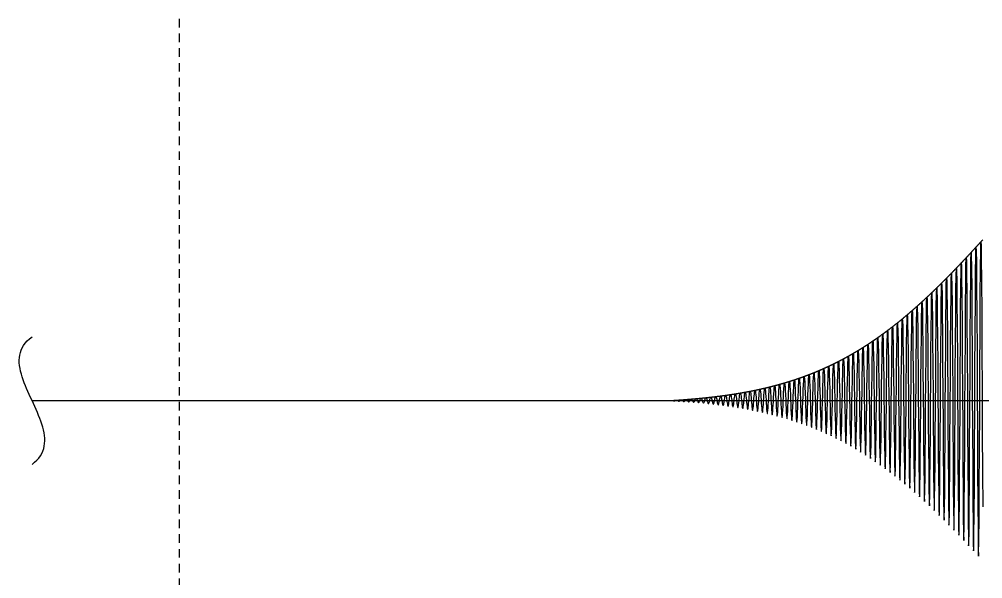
# Model space of a CAD drawing. Header units: metres. Extents: x 5 to 509, y -1 to 159.
# Drawn here: x 28.48 to 67.72, y 43.74 to 66.53 of the extents above; entities that cross this region are included whole.
import ezdxf

# ---------------------------------------------------------------- set-up
doc = ezdxf.new("R2010")
doc.units = ezdxf.units.M
doc.linetypes.add('DASHED', pattern=[0.6, 0.35, -0.25])
doc.layers.add('BASE', color=8, linetype='Continuous')
doc.layers.add('WAVE', color=7, linetype='Continuous')

msp = doc.modelspace()

# ---------------------------------------------------------------- linework, layer by layer
at = {"layer": 'BASE', "linetype": 'DASHED'}
msp.add_line((35, -1), (35, 129), dxfattribs=at)
at = {"layer": 'BASE'}
msp.add_line((29, 51), (501, 51), dxfattribs=at)
at = {"layer": 'WAVE', "linetype": 'DASHED'}
msp.add_lwpolyline([(35, 51), (55, 51), (55.008, 51.001), (55.017, 51.001), (55.025, 51.002), (55.033, 51.002), (55.042, 51.003), (55.05, 51.003), (55.058, 51.004), (55.067, 51.004), (55.075, 51.005), (55.083, 51.005), (55.092, 51.006), (55.1, 51.006), (55.108, 51.007), (55.117, 51.007), (55.125, 51.008), (55.133, 51.008), (55.142, 51.009), (55.15, 51.009), (55.158, 51.01), (55.167, 51.01), (55.175, 51.011), (55.183, 51.012), (55.192, 51.012), (55.2, 51.013), (55.208, 51.013), (55.217, 51.014), (55.225, 51.014), (55.233, 51.015), (55.242, 51.015), (55.25, 51.016), (55.258, 51.017), (55.267, 51.017), (55.275, 51.018), (55.283, 51.018), (55.292, 51.019), (55.3, 51.019), (55.308, 51.02), (55.317, 51.02), (55.325, 51.021), (55.333, 51.022), (55.342, 51.022), (55.35, 51.023), (55.358, 51.023), (55.367, 51.024), (55.375, 51.025), (55.383, 51.025), (55.392, 51.026), (55.4, 51.026), (55.408, 51.027), (55.417, 51.027), (55.425, 51.028), (55.433, 51.029), (55.442, 51.029), (55.45, 51.03), (55.458, 51.03), (55.467, 51.031), (55.475, 51.032), (55.483, 51.032), (55.492, 51.033), (55.5, 51.034), (55.508, 51.034), (55.517, 51.035), (55.525, 51.035), (55.533, 51.036), (55.542, 51.037), (55.55, 51.037), (55.558, 51.038), (55.567, 51.039), (55.575, 51.039), (55.583, 51.04), (55.592, 51.04), (55.6, 51.041), (55.608, 51.042), (55.617, 51.042), (55.625, 51.043), (55.633, 51.044), (55.642, 51.044), (55.65, 51.045), (55.658, 51.046), (55.667, 51.046), (55.675, 51.047), (55.683, 51.048), (55.692, 51.048), (55.7, 51.049), (55.708, 51.05), (55.717, 51.05), (55.725, 51.051), (55.733, 51.052), (55.742, 51.052), (55.75, 51.053), (55.758, 51.054), (55.767, 51.054), (55.775, 51.055), (55.783, 51.056), (55.792, 51.056), (55.8, 51.057), (55.808, 51.058), (55.817, 51.058), (55.825, 51.059), (55.833, 51.06), (55.842, 51.061), (55.85, 51.061), (55.858, 51.062), (55.867, 51.063), (55.875, 51.063), (55.883, 51.064), (55.892, 51.065), (55.9, 51.065), (55.908, 51.066), (55.917, 51.067), (55.925, 51.068), (55.933, 51.068), (55.942, 51.069), (55.95, 51.07), (55.958, 51.071), (55.967, 51.071), (55.975, 51.072), (55.983, 51.073), (55.992, 51.074), (56, 51.074), (56.008, 51.075), (56.017, 51.076), (56.025, 51.076), (56.033, 51.077), (56.042, 51.078), (56.05, 51.079), (56.058, 51.08), (56.067, 51.08), (56.075, 51.081), (56.083, 51.082), (56.092, 51.083), (56.1, 51.083), (56.108, 51.084), (56.117, 51.085), (56.125, 51.086), (56.133, 51.086), (56.142, 51.087), (56.15, 51.088), (56.158, 51.089), (56.167, 51.09), (56.175, 51.09), (56.183, 51.091), (56.192, 51.092), (56.2, 51.093), (56.208, 51.094), (56.217, 51.094), (56.225, 51.095), (56.233, 51.096), (56.242, 51.097), (56.25, 51.098), (56.258, 51.098), (56.267, 51.099), (56.275, 51.1), (56.283, 51.101), (56.292, 51.102), (56.3, 51.103), (56.308, 51.103), (56.317, 51.104), (56.325, 51.105), (56.333, 51.106), (56.342, 51.107), (56.35, 51.108), (56.358, 51.109), (56.367, 51.109), (56.375, 51.11), (56.383, 51.111), (56.392, 51.112), (56.4, 51.113), (56.408, 51.114), (56.417, 51.115), (56.425, 51.115), (56.433, 51.116), (56.442, 51.117), (56.45, 51.118), (56.458, 51.119), (56.467, 51.12), (56.475, 51.121), (56.483, 51.122), (56.492, 51.122), (56.5, 51.123), (56.508, 51.124), (56.517, 51.125), (56.525, 51.126), (56.533, 51.127), (56.542, 51.128), (56.55, 51.129), (56.558, 51.13), (56.567, 51.131), (56.575, 51.132), (56.583, 51.132), (56.592, 51.133), (56.6, 51.134), (56.608, 51.135), (56.617, 51.136), (56.625, 51.137), (56.633, 51.138), (56.642, 51.139), (56.65, 51.14), (56.658, 51.141), (56.667, 51.142), (56.675, 51.143), (56.683, 51.144), (56.692, 51.145), (56.7, 51.146), (56.708, 51.147), (56.717, 51.148), (56.725, 51.149), (56.733, 51.149), (56.742, 51.15), (56.75, 51.151), (56.758, 51.152), (56.767, 51.153), (56.775, 51.154), (56.783, 51.155), (56.792, 51.156), (56.8, 51.157), (56.808, 51.158), (56.817, 51.159), (56.825, 51.16), (56.833, 51.161), (56.842, 51.162), (56.85, 51.163), (56.858, 51.164), (56.867, 51.165), (56.875, 51.166), (56.883, 51.167), (56.892, 51.169), (56.9, 51.17), (56.908, 51.171), (56.917, 51.172), (56.925, 51.173), (56.933, 51.174), (56.942, 51.175), (56.95, 51.176), (56.958, 51.177), (56.967, 51.178), (56.975, 51.179), (56.983, 51.18), (56.992, 51.181), (57, 51.182), (57.008, 51.183), (57.017, 51.184), (57.025, 51.185), (57.033, 51.186), (57.042, 51.188), (57.05, 51.189), (57.058, 51.19), (57.067, 51.191), (57.075, 51.192), (57.083, 51.193), (57.092, 51.194), (57.1, 51.195), (57.108, 51.196), (57.117, 51.197), (57.125, 51.199), (57.133, 51.2), (57.142, 51.201), (57.15, 51.202), (57.158, 51.203), (57.167, 51.204), (57.175, 51.205), (57.183, 51.206), (57.192, 51.208), (57.2, 51.209), (57.208, 51.21), (57.217, 51.211), (57.225, 51.212), (57.233, 51.213), (57.242, 51.215), (57.25, 51.216), (57.258, 51.217), (57.267, 51.218), (57.275, 51.219), (57.283, 51.22), (57.292, 51.222), (57.3, 51.223), (57.308, 51.224), (57.317, 51.225), (57.325, 51.226), (57.333, 51.228), (57.342, 51.229), (57.35, 51.23), (57.358, 51.231), (57.367, 51.232), (57.375, 51.234), (57.383, 51.235), (57.392, 51.236), (57.4, 51.237), (57.408, 51.238), (57.417, 51.24), (57.425, 51.241), (57.433, 51.242), (57.442, 51.243), (57.45, 51.245), (57.458, 51.246), (57.467, 51.247), (57.475, 51.248), (57.483, 51.25), (57.492, 51.251), (57.5, 51.252), (57.508, 51.254), (57.517, 51.255), (57.525, 51.256), (57.533, 51.257), (57.542, 51.259), (57.55, 51.26), (57.558, 51.261), (57.567, 51.263), (57.575, 51.264), (57.583, 51.265), (57.592, 51.266), (57.6, 51.268), (57.608, 51.269), (57.617, 51.27), (57.625, 51.272), (57.633, 51.273), (57.642, 51.274), (57.65, 51.276), (57.658, 51.277), (57.667, 51.278), (57.675, 51.28), (57.683, 51.281), (57.692, 51.282), (57.7, 51.284), (57.708, 51.285), (57.717, 51.286), (57.725, 51.288), (57.733, 51.289), (57.742, 51.291), (57.75, 51.292), (57.758, 51.293), (57.767, 51.295), (57.775, 51.296), (57.783, 51.298), (57.792, 51.299), (57.8, 51.3), (57.808, 51.302), (57.817, 51.303), (57.825, 51.305), (57.833, 51.306), (57.842, 51.307), (57.85, 51.309), (57.858, 51.31), (57.867, 51.312), (57.875, 51.313), (57.883, 51.315), (57.892, 51.316), (57.9, 51.317), (57.908, 51.319), (57.917, 51.32), (57.925, 51.322), (57.933, 51.323), (57.942, 51.325), (57.95, 51.326), (57.958, 51.328), (57.967, 51.329), (57.975, 51.331), (57.983, 51.332), (57.992, 51.334), (58, 51.335), (58.008, 51.337), (58.017, 51.338), (58.025, 51.34), (58.033, 51.341), (58.042, 51.343), (58.05, 51.344), (58.058, 51.346), (58.067, 51.347), (58.075, 51.349), (58.083, 51.35), (58.092, 51.352), (58.1, 51.353), (58.108, 51.355), (58.117, 51.356), (58.125, 51.358), (58.133, 51.36), (58.142, 51.361), (58.15, 51.363), (58.158, 51.364), (58.167, 51.366), (58.175, 51.367), (58.183, 51.369), (58.192, 51.371), (58.2, 51.372), (58.208, 51.374), (58.217, 51.375), (58.225, 51.377), (58.233, 51.379), (58.242, 51.38), (58.25, 51.382), (58.258, 51.384), (58.267, 51.385), (58.275, 51.387), (58.283, 51.388), (58.292, 51.39), (58.3, 51.392), (58.308, 51.393), (58.317, 51.395), (58.325, 51.397), (58.333, 51.398), (58.342, 51.4), (58.35, 51.402), (58.358, 51.403), (58.367, 51.405), (58.375, 51.407), (58.383, 51.408), (58.392, 51.41), (58.4, 51.412), (58.408, 51.414), (58.417, 51.415), (58.425, 51.417), (58.433, 51.419), (58.442, 51.42), (58.45, 51.422), (58.458, 51.424), (58.467, 51.426), (58.475, 51.427), (58.483, 51.429), (58.492, 51.431), (58.5, 51.433), (58.508, 51.434), (58.517, 51.436), (58.525, 51.438), (58.533, 51.44), (58.542, 51.441), (58.55, 51.443), (58.558, 51.445), (58.567, 51.447), (58.575, 51.449), (58.583, 51.45), (58.592, 51.452), (58.6, 51.454), (58.608, 51.456), (58.617, 51.458), (58.625, 51.459), (58.633, 51.461), (58.642, 51.463), (58.65, 51.465), (58.658, 51.467), (58.667, 51.469), (58.675, 51.47), (58.683, 51.472), (58.692, 51.474), (58.7, 51.476), (58.708, 51.478), (58.717, 51.48), (58.725, 51.482), (58.733, 51.484), (58.742, 51.485), (58.75, 51.487), (58.758, 51.489), (58.767, 51.491), (58.775, 51.493), (58.783, 51.495), (58.792, 51.497), (58.8, 51.499), (58.808, 51.501), (58.817, 51.503), (58.825, 51.505), (58.833, 51.507), (58.842, 51.508), (58.85, 51.51), (58.858, 51.512), (58.867, 51.514), (58.875, 51.516), (58.883, 51.518), (58.892, 51.52), (58.9, 51.522), (58.908, 51.524), (58.917, 51.526), (58.925, 51.528), (58.933, 51.53), (58.942, 51.532), (58.95, 51.534), (58.958, 51.536), (58.967, 51.538), (58.975, 51.54), (58.983, 51.542), (58.992, 51.544), (59, 51.546), (59.008, 51.548), (59.017, 51.55), (59.025, 51.553), (59.033, 51.555), (59.042, 51.557), (59.05, 51.559), (59.058, 51.561), (59.067, 51.563), (59.075, 51.565), (59.083, 51.567), (59.092, 51.569), (59.1, 51.571), (59.108, 51.573), (59.117, 51.575), (59.125, 51.578), (59.133, 51.58), (59.142, 51.582), (59.15, 51.584), (59.158, 51.586), (59.167, 51.588), (59.175, 51.59), (59.183, 51.593), (59.192, 51.595), (59.2, 51.597), (59.208, 51.599), (59.217, 51.601), (59.225, 51.603), (59.233, 51.606), (59.242, 51.608), (59.25, 51.61), (59.258, 51.612), (59.267, 51.614), (59.275, 51.617), (59.283, 51.619), (59.292, 51.621), (59.3, 51.623), (59.308, 51.626), (59.317, 51.628), (59.325, 51.63), (59.333, 51.632), (59.342, 51.635), (59.35, 51.637), (59.358, 51.639), (59.367, 51.641), (59.375, 51.644), (59.383, 51.646), (59.392, 51.648), (59.4, 51.65), (59.408, 51.653), (59.417, 51.655), (59.425, 51.657), (59.433, 51.66), (59.442, 51.662), (59.45, 51.664), (59.458, 51.667), (59.467, 51.669), (59.475, 51.671), (59.483, 51.674), (59.492, 51.676), (59.5, 51.678), (59.508, 51.681), (59.517, 51.683), (59.525, 51.686), (59.533, 51.688), (59.542, 51.69), (59.55, 51.693), (59.558, 51.695), (59.567, 51.698), (59.575, 51.7), (59.583, 51.702), (59.592, 51.705), (59.6, 51.707), (59.608, 51.71), (59.617, 51.712), (59.625, 51.715), (59.633, 51.717), (59.642, 51.719), (59.65, 51.722), (59.658, 51.724), (59.667, 51.727), (59.675, 51.729), (59.683, 51.732), (59.692, 51.734), (59.7, 51.737), (59.708, 51.739), (59.717, 51.742), (59.725, 51.744), (59.733, 51.747), (59.742, 51.749), (59.75, 51.752), (59.758, 51.754), (59.767, 51.757), (59.775, 51.76), (59.783, 51.762), (59.792, 51.765), (59.8, 51.767), (59.808, 51.77), (59.817, 51.772), (59.825, 51.775), (59.833, 51.778), (59.842, 51.78), (59.85, 51.783), (59.858, 51.785), (59.867, 51.788), (59.875, 51.791), (59.883, 51.793), (59.892, 51.796), (59.9, 51.798), (59.908, 51.801), (59.917, 51.804), (59.925, 51.806), (59.933, 51.809), (59.942, 51.812), (59.95, 51.814), (59.958, 51.817), (59.967, 51.82), (59.975, 51.823), (59.983, 51.825), (59.992, 51.828), (60, 51.831), (60.008, 51.833), (60.017, 51.836), (60.025, 51.839), (60.033, 51.842), (60.042, 51.844), (60.05, 51.847), (60.058, 51.85), (60.067, 51.853), (60.075, 51.855), (60.083, 51.858), (60.092, 51.861), (60.1, 51.864), (60.108, 51.866), (60.117, 51.869), (60.125, 51.872), (60.133, 51.875), (60.142, 51.878), (60.15, 51.881), (60.158, 51.883), (60.167, 51.886), (60.175, 51.889), (60.183, 51.892), (60.192, 51.895), (60.2, 51.898), (60.208, 51.9), (60.217, 51.903), (60.225, 51.906), (60.233, 51.909), (60.242, 51.912), (60.25, 51.915), (60.258, 51.918), (60.267, 51.921), (60.275, 51.924), (60.283, 51.927), (60.292, 51.929), (60.3, 51.932), (60.308, 51.935), (60.317, 51.938), (60.325, 51.941), (60.333, 51.944), (60.342, 51.947), (60.35, 51.95), (60.358, 51.953), (60.367, 51.956), (60.375, 51.959), (60.383, 51.962), (60.392, 51.965), (60.4, 51.968), (60.408, 51.971), (60.417, 51.974), (60.425, 51.977), (60.433, 51.98), (60.442, 51.983), (60.45, 51.986), (60.458, 51.989), (60.467, 51.993), (60.475, 51.996), (60.483, 51.999), (60.492, 52.002), (60.5, 52.005), (60.508, 52.008), (60.517, 52.011), (60.525, 52.014), (60.533, 52.017), (60.542, 52.02), (60.55, 52.024), (60.558, 52.027), (60.567, 52.03), (60.575, 52.033), (60.583, 52.036), (60.592, 52.039), (60.6, 52.043), (60.608, 52.046), (60.617, 52.049), (60.625, 52.052), (60.633, 52.055), (60.642, 52.059), (60.65, 52.062), (60.658, 52.065), (60.667, 52.068), (60.675, 52.071), (60.683, 52.075), (60.692, 52.078), (60.7, 52.081), (60.708, 52.084), (60.717, 52.088), (60.725, 52.091), (60.733, 52.094), (60.742, 52.098), (60.75, 52.101), (60.758, 52.104), (60.767, 52.107), (60.775, 52.111), (60.783, 52.114), (60.792, 52.117), (60.8, 52.121), (60.808, 52.124), (60.817, 52.128), (60.825, 52.131), (60.833, 52.134), (60.842, 52.138), (60.85, 52.141), (60.858, 52.144), (60.867, 52.148), (60.875, 52.151), (60.883, 52.155), (60.892, 52.158), (60.9, 52.161), (60.908, 52.165), (60.917, 52.168), (60.925, 52.172), (60.933, 52.175), (60.942, 52.179), (60.95, 52.182), (60.958, 52.186), (60.967, 52.189), (60.975, 52.193), (60.983, 52.196), (60.992, 52.2), (61, 52.203), (61.008, 52.207), (61.017, 52.21), (61.025, 52.214), (61.033, 52.217), (61.042, 52.221), (61.05, 52.224), (61.058, 52.228), (61.067, 52.231), (61.075, 52.235), (61.083, 52.239), (61.092, 52.242), (61.1, 52.246), (61.108, 52.249), (61.117, 52.253), (61.125, 52.257), (61.133, 52.26), (61.142, 52.264), (61.15, 52.267), (61.158, 52.271), (61.167, 52.275), (61.175, 52.278), (61.183, 52.282), (61.192, 52.286), (61.2, 52.289), (61.208, 52.293), (61.217, 52.297), (61.225, 52.301), (61.233, 52.304), (61.242, 52.308), (61.25, 52.312), (61.258, 52.315), (61.267, 52.319), (61.275, 52.323), (61.283, 52.327), (61.292, 52.33), (61.3, 52.334), (61.308, 52.338), (61.317, 52.342), (61.325, 52.346), (61.333, 52.349), (61.342, 52.353), (61.35, 52.357), (61.358, 52.361), (61.367, 52.365), (61.375, 52.368), (61.383, 52.372), (61.392, 52.376), (61.4, 52.38), (61.408, 52.384), (61.417, 52.388), (61.425, 52.392), (61.433, 52.395), (61.442, 52.399), (61.45, 52.403), (61.458, 52.407), (61.467, 52.411), (61.475, 52.415), (61.483, 52.419), (61.492, 52.423), (61.5, 52.427), (61.508, 52.431), (61.517, 52.435), (61.525, 52.439), (61.533, 52.443), (61.542, 52.447), (61.55, 52.451), (61.558, 52.455), (61.567, 52.459), (61.575, 52.463), (61.583, 52.467), (61.592, 52.471), (61.6, 52.475), (61.608, 52.479), (61.617, 52.483), (61.625, 52.487), (61.633, 52.491), (61.642, 52.495), (61.65, 52.499), (61.658, 52.503), (61.667, 52.507), (61.675, 52.512), (61.683, 52.516), (61.692, 52.52), (61.7, 52.524), (61.708, 52.528), (61.717, 52.532), (61.725, 52.536), (61.733, 52.541), (61.742, 52.545), (61.75, 52.549), (61.758, 52.553), (61.767, 52.557), (61.775, 52.561), (61.783, 52.566), (61.792, 52.57), (61.8, 52.574), (61.808, 52.578), (61.817, 52.583), (61.825, 52.587), (61.833, 52.591), (61.842, 52.595), (61.85, 52.6), (61.858, 52.604), (61.867, 52.608), (61.875, 52.613), (61.883, 52.617), (61.892, 52.621), (61.9, 52.625), (61.908, 52.63), (61.917, 52.634), (61.925, 52.638), (61.933, 52.643), (61.942, 52.647), (61.95, 52.652), (61.958, 52.656), (61.967, 52.66), (61.975, 52.665), (61.983, 52.669), (61.992, 52.673), (62, 52.678), (62.008, 52.682), (62.017, 52.687), (62.025, 52.691), (62.033, 52.696), (62.042, 52.7), (62.05, 52.705), (62.058, 52.709), (62.067, 52.714), (62.075, 52.718), (62.083, 52.722), (62.092, 52.727), (62.1, 52.732), (62.108, 52.736), (62.117, 52.741), (62.125, 52.745), (62.133, 52.75), (62.142, 52.754), (62.15, 52.759), (62.158, 52.763), (62.167, 52.768), (62.175, 52.772), (62.183, 52.777), (62.192, 52.782), (62.2, 52.786), (62.208, 52.791), (62.217, 52.795), (62.225, 52.8), (62.233, 52.805), (62.242, 52.809), (62.25, 52.814), (62.258, 52.819), (62.267, 52.823), (62.275, 52.828), (62.283, 52.833), (62.292, 52.837), (62.3, 52.842), (62.308, 52.847), (62.317, 52.852), (62.325, 52.856), (62.333, 52.861), (62.342, 52.866), (62.35, 52.871), (62.358, 52.875), (62.367, 52.88), (62.375, 52.885), (62.383, 52.89), (62.392, 52.894), (62.4, 52.899), (62.408, 52.904), (62.417, 52.909), (62.425, 52.914), (62.433, 52.919), (62.442, 52.923), (62.45, 52.928), (62.458, 52.933), (62.467, 52.938), (62.475, 52.943), (62.483, 52.948), (62.492, 52.953), (62.5, 52.957), (62.508, 52.962), (62.517, 52.967), (62.525, 52.972), (62.533, 52.977), (62.542, 52.982), (62.55, 52.987), (62.558, 52.992), (62.567, 52.997), (62.575, 53.002), (62.583, 53.007), (62.592, 53.012), (62.6, 53.017), (62.608, 53.022), (62.617, 53.027), (62.625, 53.032), (62.633, 53.037), (62.642, 53.042), (62.65, 53.047), (62.658, 53.052), (62.667, 53.057), (62.675, 53.062), (62.683, 53.067), (62.692, 53.072), (62.7, 53.078), (62.708, 53.083), (62.717, 53.088), (62.725, 53.093), (62.733, 53.098), (62.742, 53.103), (62.75, 53.108), (62.758, 53.113), (62.767, 53.119), (62.775, 53.124), (62.783, 53.129), (62.792, 53.134), (62.8, 53.139), (62.808, 53.145), (62.817, 53.15), (62.825, 53.155), (62.833, 53.16), (62.842, 53.166), (62.85, 53.171), (62.858, 53.176), (62.867, 53.181), (62.875, 53.187), (62.883, 53.192), (62.892, 53.197), (62.9, 53.202), (62.908, 53.208), (62.917, 53.213), (62.925, 53.218), (62.933, 53.224), (62.942, 53.229), (62.95, 53.234), (62.958, 53.24), (62.967, 53.245), (62.975, 53.25), (62.983, 53.256), (62.992, 53.261), (63, 53.267), (63.008, 53.272), (63.017, 53.277), (63.025, 53.283), (63.033, 53.288), (63.042, 53.294), (63.05, 53.299), (63.058, 53.305), (63.067, 53.31), (63.075, 53.316), (63.083, 53.321), (63.092, 53.327), (63.1, 53.332), (63.108, 53.338), (63.117, 53.343), (63.125, 53.349), (63.133, 53.354), (63.142, 53.36), (63.15, 53.365), (63.158, 53.371), (63.167, 53.376), (63.175, 53.382), (63.183, 53.388), (63.192, 53.393), (63.2, 53.399), (63.208, 53.404), (63.217, 53.41), (63.225, 53.416), (63.233, 53.421), (63.242, 53.427), (63.25, 53.433), (63.258, 53.438), (63.267, 53.444), (63.275, 53.45), (63.283, 53.455), (63.292, 53.461), (63.3, 53.467), (63.308, 53.472), (63.317, 53.478), (63.325, 53.484), (63.333, 53.49), (63.342, 53.495), (63.35, 53.501), (63.358, 53.507), (63.367, 53.513), (63.375, 53.518), (63.383, 53.524), (63.392, 53.53), (63.4, 53.536), (63.408, 53.542), (63.417, 53.547), (63.425, 53.553), (63.433, 53.559), (63.442, 53.565), (63.45, 53.571), (63.458, 53.577), (63.467, 53.582), (63.475, 53.588), (63.483, 53.594), (63.492, 53.6), (63.5, 53.606), (63.508, 53.612), (63.517, 53.618), (63.525, 53.624), (63.533, 53.63), (63.542, 53.636), (63.55, 53.642), (63.558, 53.648), (63.567, 53.654), (63.575, 53.66), (63.583, 53.666), (63.592, 53.672), (63.6, 53.678), (63.608, 53.684), (63.617, 53.69), (63.625, 53.696), (63.633, 53.702), (63.642, 53.708), (63.65, 53.714), (63.658, 53.72), (63.667, 53.726), (63.675, 53.732), (63.683, 53.738), (63.692, 53.744), (63.7, 53.75), (63.708, 53.756), (63.717, 53.763), (63.725, 53.769), (63.733, 53.775), (63.742, 53.781), (63.75, 53.787), (63.758, 53.793), (63.767, 53.799), (63.775, 53.806), (63.783, 53.812), (63.792, 53.818), (63.8, 53.824), (63.808, 53.83), (63.817, 53.837), (63.825, 53.843), (63.833, 53.849), (63.842, 53.855), (63.85, 53.862), (63.858, 53.868), (63.867, 53.874), (63.875, 53.881), (63.883, 53.887), (63.892, 53.893), (63.9, 53.899), (63.908, 53.906), (63.917, 53.912), (63.925, 53.918), (63.933, 53.925), (63.942, 53.931), (63.95, 53.937), (63.958, 53.944), (63.967, 53.95), (63.975, 53.957), (63.983, 53.963), (63.992, 53.969), (64, 53.976), (64.008, 53.982), (64.017, 53.989), (64.025, 53.995), (64.033, 54.002), (64.042, 54.008), (64.05, 54.014), (64.058, 54.021), (64.067, 54.027), (64.075, 54.034), (64.083, 54.04), (64.092, 54.047), (64.1, 54.053), (64.108, 54.06), (64.117, 54.066), (64.125, 54.073), (64.133, 54.08), (64.142, 54.086), (64.15, 54.093), (64.158, 54.099), (64.167, 54.106), (64.175, 54.112), (64.183, 54.119), (64.192, 54.126), (64.2, 54.132), (64.208, 54.139), (64.217, 54.145), (64.225, 54.152), (64.233, 54.159), (64.242, 54.165), (64.25, 54.172), (64.258, 54.179), (64.267, 54.185), (64.275, 54.192), (64.283, 54.199), (64.292, 54.205), (64.3, 54.212), (64.308, 54.219), (64.317, 54.226), (64.325, 54.232), (64.333, 54.239), (64.342, 54.246), (64.35, 54.253), (64.358, 54.259), (64.367, 54.266), (64.375, 54.273), (64.383, 54.28), (64.392, 54.287), (64.4, 54.293), (64.408, 54.3), (64.417, 54.307), (64.425, 54.314), (64.433, 54.321), (64.442, 54.328), (64.45, 54.334), (64.458, 54.341), (64.467, 54.348), (64.475, 54.355), (64.483, 54.362), (64.492, 54.369), (64.5, 54.376), (64.508, 54.383), (64.517, 54.39), (64.525, 54.396), (64.533, 54.403), (64.542, 54.41), (64.55, 54.417), (64.558, 54.424), (64.567, 54.431), (64.575, 54.438), (64.583, 54.445), (64.592, 54.452), (64.6, 54.459), (64.608, 54.466), (64.617, 54.473), (64.625, 54.48), (64.633, 54.487), (64.642, 54.494), (64.65, 54.501), (64.658, 54.508), (64.667, 54.516), (64.675, 54.523), (64.683, 54.53), (64.692, 54.537), (64.7, 54.544), (64.708, 54.551), (64.717, 54.558), (64.725, 54.565), (64.733, 54.572), (64.742, 54.58), (64.75, 54.587), (64.758, 54.594), (64.767, 54.601), (64.775, 54.608), (64.783, 54.615), (64.792, 54.623), (64.8, 54.63), (64.808, 54.637), (64.817, 54.644), (64.825, 54.651), (64.833, 54.659), (64.842, 54.666), (64.85, 54.673), (64.858, 54.68), (64.867, 54.688), (64.875, 54.695), (64.883, 54.702), (64.892, 54.709), (64.9, 54.717), (64.908, 54.724), (64.917, 54.731), (64.925, 54.739), (64.933, 54.746), (64.942, 54.753), (64.95, 54.761), (64.958, 54.768), (64.967, 54.775), (64.975, 54.783), (64.983, 54.79), (64.992, 54.797), (65, 54.805), (65.008, 54.812), (65.017, 54.82), (65.025, 54.827), (65.033, 54.834), (65.042, 54.842), (65.05, 54.849), (65.058, 54.857), (65.067, 54.864), (65.075, 54.872), (65.083, 54.879), (65.092, 54.887), (65.1, 54.894), (65.108, 54.901), (65.117, 54.909), (65.125, 54.916), (65.133, 54.924), (65.142, 54.931), (65.15, 54.939), (65.158, 54.947), (65.167, 54.954), (65.175, 54.962), (65.183, 54.969), (65.192, 54.977), (65.2, 54.984), (65.208, 54.992), (65.217, 54.999), (65.225, 55.007), (65.233, 55.015), (65.242, 55.022), (65.25, 55.03), (65.258, 55.037), (65.267, 55.045), (65.275, 55.053), (65.283, 55.06), (65.292, 55.068), (65.3, 55.076), (65.308, 55.083), (65.317, 55.091), (65.325, 55.099), (65.333, 55.106), (65.342, 55.114), (65.35, 55.122), (65.358, 55.129), (65.367, 55.137), (65.375, 55.145), (65.383, 55.153), (65.392, 55.16), (65.4, 55.168), (65.408, 55.176), (65.417, 55.184), (65.425, 55.191), (65.433, 55.199), (65.442, 55.207), (65.45, 55.215), (65.458, 55.222), (65.467, 55.23), (65.475, 55.238), (65.483, 55.246), (65.492, 55.254), (65.5, 55.262), (65.508, 55.269), (65.517, 55.277), (65.525, 55.285), (65.533, 55.293), (65.542, 55.301), (65.55, 55.309), (65.558, 55.316), (65.567, 55.324), (65.575, 55.332), (65.583, 55.34), (65.592, 55.348), (65.6, 55.356), (65.608, 55.364), (65.617, 55.372), (65.625, 55.38), (65.633, 55.388), (65.642, 55.396), (65.65, 55.404), (65.658, 55.412), (65.667, 55.42), (65.675, 55.427), (65.683, 55.435), (65.692, 55.443), (65.7, 55.451), (65.708, 55.459), (65.717, 55.467), (65.725, 55.475), (65.733, 55.483), (65.742, 55.492), (65.75, 55.5), (65.758, 55.508), (65.767, 55.516), (65.775, 55.524), (65.783, 55.532), (65.792, 55.54), (65.8, 55.548), (65.808, 55.556), (65.817, 55.564), (65.825, 55.572), (65.833, 55.58), (65.842, 55.588), (65.85, 55.596), (65.858, 55.605), (65.867, 55.613), (65.875, 55.621), (65.883, 55.629), (65.892, 55.637), (65.9, 55.645), (65.908, 55.653), (65.917, 55.662), (65.925, 55.67), (65.933, 55.678), (65.942, 55.686), (65.95, 55.694), (65.958, 55.703), (65.967, 55.711), (65.975, 55.719), (65.983, 55.727), (65.992, 55.735), (66, 55.744), (66.008, 55.752), (66.017, 55.76), (66.025, 55.768), (66.033, 55.777), (66.042, 55.785), (66.05, 55.793), (66.058, 55.801), (66.067, 55.81), (66.075, 55.818), (66.083, 55.826), (66.092, 55.835), (66.1, 55.843), (66.108, 55.851), (66.117, 55.86), (66.125, 55.868), (66.133, 55.876), (66.142, 55.884), (66.15, 55.893), (66.158, 55.901), (66.167, 55.91), (66.175, 55.918), (66.183, 55.926), (66.192, 55.935), (66.2, 55.943), (66.208, 55.951), (66.217, 55.96), (66.225, 55.968), (66.233, 55.977), (66.242, 55.985), (66.25, 55.993), (66.258, 56.002), (66.267, 56.01), (66.275, 56.019), (66.283, 56.027), (66.292, 56.036), (66.3, 56.044), (66.308, 56.052), (66.317, 56.061), (66.325, 56.069), (66.333, 56.078), (66.342, 56.086), (66.35, 56.095), (66.358, 56.103), (66.367, 56.112), (66.375, 56.12), (66.383, 56.129), (66.392, 56.137), (66.4, 56.146), (66.408, 56.154), (66.417, 56.163), (66.425, 56.171), (66.433, 56.18), (66.442, 56.188), (66.45, 56.197), (66.458, 56.205), (66.467, 56.214), (66.475, 56.223), (66.483, 56.231), (66.492, 56.24), (66.5, 56.248), (66.508, 56.257), (66.517, 56.265), (66.525, 56.274), (66.533, 56.283), (66.542, 56.291), (66.55, 56.3), (66.558, 56.308), (66.567, 56.317), (66.575, 56.326), (66.583, 56.334), (66.592, 56.343), (66.6, 56.352), (66.608, 56.36), (66.617, 56.369), (66.625, 56.378), (66.633, 56.386), (66.642, 56.395), (66.65, 56.404), (66.658, 56.412), (66.667, 56.421), (66.675, 56.43), (66.683, 56.438), (66.692, 56.447), (66.7, 56.456), (66.708, 56.464), (66.717, 56.473), (66.725, 56.482), (66.733, 56.491), (66.742, 56.499), (66.75, 56.508), (66.758, 56.517), (66.767, 56.525), (66.775, 56.534), (66.783, 56.543), (66.792, 56.552), (66.8, 56.56), (66.808, 56.569), (66.817, 56.578), (66.825, 56.587), (66.833, 56.595), (66.842, 56.604), (66.85, 56.613), (66.858, 56.622), (66.867, 56.631), (66.875, 56.639), (66.883, 56.648), (66.892, 56.657), (66.9, 56.666), (66.908, 56.675), (66.917, 56.683), (66.925, 56.692), (66.933, 56.701), (66.942, 56.71), (66.95, 56.719), (66.958, 56.728), (66.967, 56.736), (66.975, 56.745), (66.983, 56.754), (66.992, 56.763), (67, 56.772), (67.008, 56.781), (67.017, 56.79), (67.025, 56.798), (67.033, 56.807), (67.042, 56.816), (67.05, 56.825), (67.058, 56.834), (67.067, 56.843), (67.075, 56.852), (67.083, 56.861), (67.092, 56.87), (67.1, 56.878), (67.108, 56.887), (67.117, 56.896), (67.125, 56.905), (67.133, 56.914), (67.142, 56.923), (67.15, 56.932), (67.158, 56.941), (67.167, 56.95), (67.175, 56.959), (67.183, 56.968), (67.192, 56.977), (67.2, 56.986), (67.208, 56.995), (67.217, 57.004), (67.225, 57.012), (67.233, 57.021), (67.242, 57.03), (67.25, 57.039), (67.258, 57.048), (67.267, 57.057), (67.275, 57.066), (67.283, 57.075), (67.292, 57.084), (67.3, 57.093), (67.308, 57.102), (67.317, 57.111), (67.325, 57.12), (67.333, 57.129), (67.342, 57.138), (67.35, 57.147), (67.358, 57.156), (67.367, 57.165), (67.375, 57.174), (67.383, 57.183), (67.392, 57.192), (67.4, 57.201), (67.408, 57.21), (67.417, 57.219), (67.425, 57.228), (67.433, 57.238), (67.442, 57.247), (67.45, 57.256), (67.458, 57.265), (67.467, 57.274), (67.475, 57.283), (67.483, 57.292), (67.492, 57.301), (67.5, 57.31), (67.508, 57.319), (67.517, 57.328), (67.525, 57.337), (67.533, 57.346), (67.542, 57.355), (67.55, 57.364), (67.558, 57.373), (67.567, 57.383), (67.575, 57.392), (67.583, 57.401), (67.592, 57.41), (67.6, 57.419), (67.608, 57.428), (67.617, 57.437), (67.625, 57.446), (67.633, 57.455), (67.642, 57.464), (67.65, 57.473), (67.658, 57.483), (67.667, 57.492), (67.675, 57.501), (67.683, 57.51), (67.692, 57.519), (67.7, 57.528), (67.708, 57.537), (67.717, 57.546)], dxfattribs=at)
at = {"layer": 'WAVE'}
for points in [[(35, 51), (55, 51), (55.008, 51), (55.017, 51.001), (55.025, 51.001), (55.033, 51.002), (55.042, 51.003), (55.05, 51.003), (55.058, 51.003), (55.067, 51.003), (55.075, 51.003), (55.083, 51.002), (55.092, 51), (55.1, 50.999), (55.108, 50.997), (55.117, 50.995), (55.125, 50.994), (55.133, 50.992), (55.142, 50.991), (55.15, 50.991), (55.158, 50.991), (55.167, 50.992), (55.175, 50.994), (55.183, 50.996), (55.192, 50.999), (55.2, 51.003), (55.208, 51.006), (55.217, 51.009), (55.225, 51.012), (55.233, 51.014), (55.242, 51.015), (55.25, 51.016), (55.258, 51.015), (55.267, 51.013), (55.275, 51.01), (55.283, 51.006), (55.292, 51.001), (55.3, 50.996), (55.308, 50.991), (55.317, 50.986), (55.325, 50.982), (55.333, 50.98), (55.342, 50.978), (55.35, 50.978), (55.358, 50.979), (55.367, 50.982), (55.375, 50.986), (55.383, 50.992), (55.392, 50.998), (55.4, 51.005), (55.408, 51.012), (55.417, 51.018), (55.425, 51.023), (55.433, 51.027), (55.442, 51.029), (55.45, 51.029), (55.458, 51.027), (55.467, 51.023), (55.475, 51.018), (55.483, 51.01), (55.492, 51.002), (55.5, 50.993), (55.508, 50.985), (55.517, 50.977), (55.525, 50.97), (55.533, 50.966), (55.542, 50.963), (55.55, 50.963), (55.558, 50.966), (55.567, 50.971), (55.575, 50.978), (55.583, 50.987), (55.592, 50.998), (55.6, 51.008), (55.608, 51.019), (55.617, 51.028), (55.625, 51.036), (55.633, 51.041), (55.642, 51.044), (55.65, 51.044), (55.658, 51.041), (55.667, 51.035), (55.675, 51.026), (55.683, 51.015), (55.692, 51.003), (55.7, 50.99), (55.708, 50.978), (55.717, 50.967), (55.725, 50.958), (55.733, 50.951), (55.742, 50.948), (55.75, 50.948), (55.758, 50.952), (55.767, 50.959), (55.775, 50.97), (55.783, 50.982), (55.792, 50.997), (55.8, 51.011), (55.808, 51.026), (55.817, 51.039), (55.825, 51.049), (55.833, 51.057), (55.842, 51.06), (55.85, 51.06), (55.858, 51.055), (55.867, 51.047), (55.875, 51.035), (55.883, 51.02), (55.892, 51.004), (55.9, 50.987), (55.908, 50.97), (55.917, 50.956), (55.925, 50.944), (55.933, 50.935), (55.942, 50.931), (55.95, 50.932), (55.958, 50.937), (55.967, 50.947), (55.975, 50.96), (55.983, 50.977), (55.992, 50.995), (56, 51.015), (56.008, 51.033), (56.017, 51.05), (56.025, 51.064), (56.033, 51.073), (56.042, 51.078), (56.05, 51.077), (56.058, 51.071), (56.067, 51.06), (56.075, 51.045), (56.083, 51.026), (56.092, 51.005), (56.1, 50.983), (56.108, 50.963), (56.117, 50.944), (56.125, 50.929), (56.133, 50.918), (56.142, 50.913), (56.15, 50.914), (56.158, 50.92), (56.167, 50.933), (56.175, 50.95), (56.183, 50.971), (56.192, 50.994), (56.2, 51.018), (56.208, 51.042), (56.217, 51.063), (56.225, 51.079), (56.233, 51.091), (56.242, 51.097), (56.25, 51.096), (56.258, 51.088), (56.267, 51.074), (56.275, 51.055), (56.283, 51.032), (56.292, 51.006), (56.3, 50.98), (56.308, 50.954), (56.317, 50.931), (56.325, 50.912), (56.333, 50.9), (56.342, 50.893), (56.35, 50.894), (56.358, 50.903), (56.367, 50.918), (56.375, 50.939), (56.383, 50.965), (56.392, 50.993), (56.4, 51.022), (56.408, 51.051), (56.417, 51.076), (56.425, 51.096), (56.433, 51.11), (56.442, 51.117), (56.45, 51.116), (56.458, 51.106), (56.467, 51.09), (56.475, 51.067), (56.483, 51.039), (56.492, 51.008), (56.5, 50.975), (56.508, 50.945), (56.517, 50.917), (56.525, 50.895), (56.533, 50.88), (56.542, 50.872), (56.55, 50.874), (56.558, 50.884), (56.567, 50.902), (56.575, 50.927), (56.583, 50.958), (56.592, 50.992), (56.6, 51.027), (56.608, 51.06), (56.617, 51.09), (56.625, 51.114), (56.633, 51.131), (56.642, 51.139), (56.65, 51.137), (56.658, 51.126), (56.667, 51.106), (56.675, 51.079), (56.683, 51.046), (56.692, 51.009), (56.7, 50.971), (56.708, 50.935), (56.717, 50.902), (56.725, 50.876), (56.733, 50.858), (56.742, 50.85), (56.75, 50.852), (56.758, 50.864), (56.767, 50.885), (56.775, 50.915), (56.783, 50.951), (56.792, 50.99), (56.8, 51.031), (56.808, 51.071), (56.817, 51.106), (56.825, 51.134), (56.833, 51.153), (56.842, 51.162), (56.85, 51.16), (56.858, 51.147), (56.867, 51.124), (56.875, 51.092), (56.883, 51.053), (56.892, 51.01), (56.9, 50.966), (56.908, 50.924), (56.917, 50.886), (56.925, 50.856), (56.933, 50.835), (56.942, 50.826), (56.95, 50.828), (56.958, 50.842), (56.967, 50.867), (56.975, 50.901), (56.983, 50.943), (56.992, 50.989), (57, 51.036), (57.008, 51.082), (57.017, 51.122), (57.025, 51.155), (57.033, 51.177), (57.042, 51.187), (57.05, 51.185), (57.058, 51.17), (57.067, 51.143), (57.075, 51.106), (57.083, 51.061), (57.092, 51.012), (57.1, 50.961), (57.108, 50.913), (57.117, 50.869), (57.125, 50.834), (57.133, 50.811), (57.142, 50.8), (57.15, 50.802), (57.158, 50.818), (57.167, 50.847), (57.175, 50.887), (57.183, 50.934), (57.192, 50.987), (57.2, 51.041), (57.208, 51.094), (57.217, 51.14), (57.225, 51.177), (57.233, 51.202), (57.242, 51.214), (57.25, 51.211), (57.258, 51.194), (57.267, 51.163), (57.275, 51.121), (57.283, 51.07), (57.292, 51.014), (57.3, 50.956), (57.308, 50.9), (57.317, 50.851), (57.325, 50.811), (57.333, 50.784), (57.342, 50.772), (57.35, 50.775), (57.358, 50.793), (57.367, 50.826), (57.375, 50.871), (57.383, 50.925), (57.392, 50.985), (57.4, 51.047), (57.408, 51.106), (57.417, 51.159), (57.425, 51.201), (57.433, 51.23), (57.442, 51.243), (57.45, 51.24), (57.458, 51.22), (57.467, 51.185), (57.475, 51.137), (57.483, 51.079), (57.492, 51.015), (57.5, 50.95), (57.508, 50.887), (57.517, 50.831), (57.525, 50.787), (57.533, 50.756), (57.542, 50.742), (57.55, 50.745), (57.558, 50.766), (57.567, 50.803), (57.575, 50.854), (57.583, 50.916), (57.592, 50.984), (57.6, 51.053), (57.608, 51.12), (57.617, 51.179), (57.625, 51.226), (57.633, 51.259), (57.642, 51.274), (57.65, 51.27), (57.658, 51.248), (57.667, 51.209), (57.675, 51.155), (57.683, 51.089), (57.692, 51.017), (57.7, 50.944), (57.708, 50.873), (57.717, 50.81), (57.725, 50.76), (57.733, 50.726), (57.742, 50.71), (57.75, 50.714), (57.758, 50.737), (57.767, 50.779), (57.775, 50.836), (57.783, 50.905), (57.792, 50.982), (57.8, 51.06), (57.808, 51.134), (57.817, 51.201), (57.825, 51.254), (57.833, 51.29), (57.842, 51.307), (57.85, 51.303), (57.858, 51.278), (57.867, 51.234), (57.875, 51.173), (57.883, 51.1), (57.892, 51.02), (57.9, 50.937), (57.908, 50.858), (57.917, 50.788), (57.925, 50.732), (57.933, 50.694), (57.942, 50.676), (57.95, 50.68), (57.958, 50.707), (57.967, 50.753), (57.975, 50.817), (57.983, 50.894), (57.992, 50.979), (58, 51.067), (58.008, 51.15), (58.017, 51.224), (58.025, 51.283), (58.033, 51.323), (58.042, 51.342), (58.05, 51.337), (58.058, 51.309), (58.067, 51.26), (58.075, 51.193), (58.083, 51.111), (58.092, 51.022), (58.1, 50.93), (58.108, 50.842), (58.117, 50.764), (58.125, 50.702), (58.133, 50.659), (58.142, 50.64), (58.15, 50.644), (58.158, 50.674), (58.167, 50.726), (58.175, 50.797), (58.183, 50.883), (58.192, 50.977), (58.2, 51.074), (58.208, 51.167), (58.217, 51.249), (58.225, 51.314), (58.233, 51.359), (58.242, 51.38), (58.25, 51.374), (58.258, 51.343), (58.267, 51.289), (58.275, 51.214), (58.283, 51.124), (58.292, 51.024), (58.3, 50.922), (58.308, 50.825), (58.317, 50.738), (58.325, 50.669), (58.333, 50.622), (58.342, 50.601), (58.35, 50.606), (58.358, 50.639), (58.367, 50.696), (58.375, 50.775), (58.383, 50.87), (58.392, 50.975), (58.4, 51.082), (58.408, 51.184), (58.417, 51.275), (58.425, 51.348), (58.433, 51.397), (58.442, 51.42), (58.45, 51.414), (58.458, 51.379), (58.467, 51.319), (58.475, 51.236), (58.483, 51.136), (58.492, 51.027), (58.5, 50.914), (58.508, 50.806), (58.517, 50.711), (58.525, 50.635), (58.533, 50.583), (58.542, 50.559), (58.55, 50.566), (58.558, 50.602), (58.567, 50.665), (58.575, 50.752), (58.583, 50.857), (58.592, 50.972), (58.6, 51.09), (58.608, 51.203), (58.617, 51.303), (58.625, 51.383), (58.633, 51.437), (58.642, 51.462), (58.65, 51.456), (58.658, 51.418), (58.667, 51.351), (58.675, 51.26), (58.683, 51.15), (58.692, 51.029), (58.7, 50.905), (58.708, 50.787), (58.717, 50.682), (58.725, 50.599), (58.733, 50.542), (58.742, 50.516), (58.75, 50.522), (58.758, 50.562), (58.767, 50.632), (58.775, 50.728), (58.783, 50.843), (58.792, 50.969), (58.8, 51.099), (58.808, 51.223), (58.817, 51.333), (58.825, 51.421), (58.833, 51.48), (58.842, 51.507), (58.85, 51.5), (58.858, 51.459), (58.867, 51.385), (58.875, 51.285), (58.883, 51.165), (58.892, 51.032), (58.9, 50.896), (58.908, 50.766), (58.917, 50.652), (58.925, 50.56), (58.933, 50.497), (58.942, 50.469), (58.95, 50.476), (58.958, 50.52), (58.967, 50.597), (58.975, 50.701), (58.983, 50.828), (58.992, 50.966), (59, 51.109), (59.008, 51.244), (59.017, 51.364), (59.025, 51.461), (59.033, 51.526), (59.042, 51.556), (59.05, 51.548), (59.058, 51.502), (59.067, 51.422), (59.075, 51.312), (59.083, 51.18), (59.092, 51.035), (59.1, 50.887), (59.108, 50.745), (59.117, 50.619), (59.125, 50.519), (59.133, 50.45), (59.142, 50.419), (59.15, 50.428), (59.158, 50.475), (59.167, 50.559), (59.175, 50.674), (59.183, 50.812), (59.192, 50.963), (59.2, 51.119), (59.208, 51.267), (59.217, 51.398), (59.225, 51.503), (59.233, 51.574), (59.242, 51.607), (59.25, 51.598), (59.258, 51.548), (59.267, 51.46), (59.275, 51.341), (59.283, 51.197), (59.292, 51.038), (59.3, 50.876), (59.308, 50.721), (59.317, 50.584), (59.325, 50.475), (59.333, 50.401), (59.342, 50.367), (59.35, 50.376), (59.358, 50.428), (59.367, 50.519), (59.375, 50.644), (59.383, 50.795), (59.392, 50.96), (59.4, 51.129), (59.408, 51.291), (59.417, 51.434), (59.425, 51.548), (59.433, 51.625), (59.442, 51.661), (59.45, 51.651), (59.458, 51.597), (59.467, 51.501), (59.475, 51.371), (59.483, 51.214), (59.492, 51.042), (59.5, 50.865), (59.508, 50.697), (59.517, 50.548), (59.525, 50.429), (59.533, 50.348), (59.542, 50.311), (59.55, 50.321), (59.558, 50.378), (59.567, 50.477), (59.575, 50.613), (59.583, 50.777), (59.592, 50.956), (59.6, 51.14), (59.608, 51.316), (59.617, 51.471), (59.625, 51.596), (59.633, 51.68), (59.642, 51.718), (59.65, 51.707), (59.658, 51.648), (59.667, 51.545), (59.675, 51.403), (59.683, 51.233), (59.692, 51.045), (59.7, 50.854), (59.708, 50.671), (59.717, 50.509), (59.725, 50.38), (59.733, 50.292), (59.742, 50.252), (59.75, 50.263), (59.758, 50.325), (59.767, 50.433), (59.775, 50.58), (59.783, 50.758), (59.792, 50.953), (59.8, 51.152), (59.808, 51.343), (59.817, 51.511), (59.825, 51.646), (59.833, 51.737), (59.842, 51.779), (59.85, 51.767), (59.858, 51.703), (59.867, 51.591), (59.875, 51.437), (59.883, 51.252), (59.892, 51.049), (59.9, 50.841), (59.908, 50.643), (59.917, 50.468), (59.925, 50.328), (59.933, 50.233), (59.942, 50.19), (59.95, 50.202), (59.958, 50.268), (59.967, 50.386), (59.975, 50.546), (59.983, 50.738), (59.992, 50.949), (60, 51.165), (60.008, 51.371), (60.017, 51.554), (60.025, 51.699), (60.033, 51.798), (60.042, 51.843), (60.05, 51.83), (60.058, 51.761), (60.067, 51.639), (60.075, 51.473), (60.083, 51.273), (60.092, 51.053), (60.1, 50.828), (60.108, 50.614), (60.117, 50.424), (60.125, 50.273), (60.133, 50.171), (60.142, 50.124), (60.15, 50.137), (60.158, 50.209), (60.167, 50.336), (60.175, 50.509), (60.183, 50.716), (60.192, 50.945), (60.2, 51.178), (60.208, 51.401), (60.217, 51.598), (60.225, 51.755), (60.233, 51.862), (60.242, 51.91), (60.25, 51.897), (60.258, 51.822), (60.267, 51.69), (60.275, 51.51), (60.283, 51.295), (60.292, 51.057), (60.3, 50.815), (60.308, 50.583), (60.317, 50.379), (60.325, 50.215), (60.333, 50.105), (60.342, 50.055), (60.35, 50.069), (60.358, 50.147), (60.367, 50.283), (60.375, 50.47), (60.383, 50.694), (60.392, 50.94), (60.4, 51.192), (60.408, 51.433), (60.417, 51.645), (60.425, 51.815), (60.433, 51.929), (60.442, 51.981), (60.45, 51.967), (60.458, 51.886), (60.467, 51.744), (60.475, 51.55), (60.483, 51.318), (60.492, 51.062), (60.5, 50.8), (60.508, 50.551), (60.517, 50.331), (60.525, 50.155), (60.533, 50.035), (60.542, 49.981), (60.55, 49.997), (60.558, 50.081), (60.567, 50.228), (60.575, 50.429), (60.583, 50.671), (60.592, 50.936), (60.6, 51.207), (60.608, 51.466), (60.617, 51.694), (60.625, 51.877), (60.633, 52.001), (60.642, 52.057), (60.65, 52.041), (60.658, 51.953), (60.667, 51.801), (60.675, 51.592), (60.683, 51.342), (60.692, 51.067), (60.7, 50.785), (60.708, 50.517), (60.717, 50.28), (60.725, 50.091), (60.733, 49.963), (60.742, 49.905), (60.75, 49.921), (60.758, 50.011), (60.767, 50.17), (60.775, 50.386), (60.783, 50.646), (60.792, 50.931), (60.8, 51.223), (60.808, 51.501), (60.817, 51.747), (60.825, 51.943), (60.833, 52.075), (60.842, 52.135), (60.85, 52.118), (60.858, 52.025), (60.867, 51.86), (60.875, 51.636), (60.883, 51.367), (60.892, 51.072), (60.9, 50.769), (60.908, 50.481), (60.917, 50.226), (60.925, 50.023), (60.933, 49.886), (60.942, 49.824), (60.95, 49.841), (60.958, 49.939), (60.967, 50.109), (60.975, 50.341), (60.983, 50.62), (60.992, 50.926), (61, 51.239), (61.008, 51.538), (61.017, 51.801), (61.025, 52.012), (61.033, 52.154), (61.042, 52.218), (61.05, 52.2), (61.058, 52.099), (61.067, 51.923), (61.075, 51.682), (61.083, 51.394), (61.092, 51.077), (61.1, 50.753), (61.108, 50.443), (61.117, 50.17), (61.125, 49.953), (61.133, 49.805), (61.142, 49.739), (61.15, 49.758), (61.158, 49.862), (61.167, 50.045), (61.175, 50.294), (61.183, 50.592), (61.192, 50.921), (61.2, 51.256), (61.208, 51.576), (61.217, 51.859), (61.225, 52.084), (61.233, 52.237), (61.242, 52.305), (61.25, 52.286), (61.258, 52.178), (61.267, 51.989), (61.275, 51.731), (61.283, 51.422), (61.292, 51.082), (61.3, 50.735), (61.308, 50.404), (61.317, 50.112), (61.325, 49.879), (61.333, 49.721), (61.342, 49.649), (61.35, 49.67), (61.358, 49.782), (61.367, 49.977), (61.375, 50.244), (61.383, 50.564), (61.392, 50.915), (61.4, 51.274), (61.408, 51.617), (61.417, 51.919), (61.425, 52.16), (61.433, 52.323), (61.442, 52.397), (61.45, 52.375), (61.458, 52.26), (61.467, 52.058), (61.475, 51.782), (61.483, 51.451), (61.492, 51.088), (61.5, 50.717), (61.508, 50.362), (61.517, 50.05), (61.525, 49.801), (61.533, 49.632), (61.542, 49.556), (61.55, 49.578), (61.558, 49.698), (61.567, 49.907), (61.575, 50.192), (61.583, 50.534), (61.592, 50.909), (61.6, 51.293), (61.608, 51.659), (61.617, 51.982), (61.625, 52.239), (61.633, 52.414), (61.642, 52.492), (61.65, 52.469), (61.658, 52.346), (61.667, 52.13), (61.675, 51.835), (61.683, 51.482), (61.692, 51.094), (61.7, 50.697), (61.708, 50.319), (61.717, 49.986), (61.725, 49.719), (61.733, 49.539), (61.742, 49.458), (61.75, 49.482), (61.758, 49.61), (61.767, 49.833), (61.775, 50.137), (61.783, 50.502), (61.792, 50.903), (61.8, 51.313), (61.808, 51.703), (61.817, 52.048), (61.825, 52.323), (61.833, 52.509), (61.842, 52.592), (61.85, 52.568), (61.858, 52.436), (61.867, 52.205), (61.875, 51.891), (61.883, 51.514), (61.892, 51.1), (61.9, 50.677), (61.908, 50.274), (61.917, 49.918), (61.925, 49.634), (61.933, 49.442), (61.942, 49.356), (61.95, 49.381), (61.958, 49.518), (61.967, 49.756), (61.975, 50.08), (61.983, 50.469), (61.992, 50.897), (62, 51.333), (62.008, 51.75), (62.017, 52.117), (62.025, 52.41), (62.033, 52.608), (62.042, 52.697), (62.05, 52.671), (62.058, 52.53), (62.067, 52.284), (62.075, 51.949), (62.083, 51.548), (62.092, 51.107), (62.1, 50.656), (62.108, 50.226), (62.117, 49.848), (62.125, 49.545), (62.133, 49.341), (62.142, 49.249), (62.15, 49.276), (62.158, 49.421), (62.167, 49.675), (62.175, 50.021), (62.183, 50.435), (62.192, 50.89), (62.2, 51.355), (62.208, 51.798), (62.217, 52.189), (62.225, 52.5), (62.233, 52.711), (62.242, 52.806), (62.25, 52.778), (62.258, 52.628), (62.267, 52.367), (62.275, 52.01), (62.283, 51.583), (62.292, 51.113), (62.3, 50.634), (62.308, 50.177), (62.317, 49.774), (62.325, 49.453), (62.333, 49.236), (62.342, 49.138), (62.35, 49.167), (62.358, 49.321), (62.367, 49.591), (62.375, 49.959), (62.383, 50.399), (62.392, 50.883), (62.4, 51.377), (62.408, 51.848), (62.417, 52.264), (62.425, 52.595), (62.433, 52.819), (62.442, 52.92), (62.45, 52.89), (62.458, 52.731), (62.467, 52.452), (62.475, 52.073), (62.483, 51.619), (62.492, 51.121), (62.5, 50.611), (62.508, 50.126), (62.517, 49.697), (62.525, 49.356), (62.533, 49.125), (62.542, 49.022), (62.55, 49.053), (62.558, 49.217), (62.567, 49.503), (62.575, 49.894), (62.583, 50.362), (62.592, 50.876), (62.6, 51.401), (62.608, 51.901), (62.617, 52.342), (62.625, 52.694), (62.633, 52.931), (62.642, 53.038), (62.65, 53.006), (62.658, 52.837), (62.667, 52.542), (62.675, 52.139), (62.683, 51.657), (62.692, 51.128), (62.7, 50.587), (62.708, 50.072), (62.717, 49.618), (62.725, 49.256), (62.733, 49.011), (62.742, 48.901), (62.75, 48.934), (62.758, 49.108), (62.767, 49.412), (62.775, 49.827), (62.783, 50.323), (62.792, 50.868), (62.8, 51.425), (62.808, 51.956), (62.817, 52.423), (62.825, 52.796), (62.833, 53.048), (62.842, 53.161), (62.85, 53.127), (62.858, 52.948), (62.867, 52.635), (62.875, 52.208), (62.883, 51.697), (62.892, 51.136), (62.9, 50.562), (62.908, 50.016), (62.917, 49.535), (62.925, 49.151), (62.933, 48.892), (62.942, 48.775), (62.95, 48.81), (62.958, 48.995), (62.967, 49.317), (62.975, 49.757), (62.983, 50.283), (62.992, 50.86), (63, 51.45), (63.008, 52.012), (63.017, 52.508), (63.025, 52.903), (63.033, 53.17), (63.042, 53.289), (63.05, 53.253), (63.058, 53.063), (63.067, 52.731), (63.075, 52.279), (63.083, 51.738), (63.092, 51.144), (63.1, 50.537), (63.108, 49.958), (63.117, 49.449), (63.125, 49.042), (63.133, 48.768), (63.142, 48.645), (63.15, 48.682), (63.158, 48.878), (63.167, 49.219), (63.175, 49.684), (63.183, 50.241), (63.192, 50.852), (63.2, 51.477), (63.208, 52.071), (63.217, 52.596), (63.225, 53.013), (63.233, 53.296), (63.242, 53.422), (63.25, 53.384), (63.258, 53.183), (63.267, 52.832), (63.275, 52.353), (63.283, 51.781), (63.292, 51.152), (63.3, 50.51), (63.308, 49.898), (63.317, 49.359), (63.325, 48.93), (63.333, 48.64), (63.342, 48.509), (63.35, 48.549), (63.358, 48.756), (63.367, 49.117), (63.375, 49.609), (63.383, 50.197), (63.392, 50.844), (63.4, 51.504), (63.408, 52.132), (63.417, 52.687), (63.425, 53.128), (63.433, 53.426), (63.442, 53.56), (63.45, 53.519), (63.458, 53.307), (63.467, 52.935), (63.475, 52.43), (63.483, 51.825), (63.492, 51.161), (63.5, 50.482), (63.508, 49.836), (63.517, 49.267), (63.525, 48.813), (63.533, 48.507), (63.542, 48.369), (63.55, 48.411), (63.558, 48.63), (63.567, 49.011), (63.575, 49.531), (63.583, 50.152), (63.592, 50.835), (63.6, 51.532), (63.608, 52.196), (63.617, 52.781), (63.625, 53.247), (63.633, 53.561), (63.642, 53.703), (63.65, 53.66), (63.658, 53.435), (63.667, 53.043), (63.675, 52.51), (63.683, 51.871), (63.692, 51.169), (63.7, 50.454), (63.708, 49.772), (63.717, 49.171), (63.725, 48.692), (63.733, 48.369), (63.742, 48.224), (63.75, 48.268), (63.758, 48.499), (63.767, 48.902), (63.775, 49.45), (63.783, 50.106), (63.792, 50.826), (63.8, 51.561), (63.808, 52.261), (63.817, 52.878), (63.825, 53.37), (63.833, 53.701), (63.842, 53.85), (63.85, 53.805), (63.858, 53.568), (63.867, 53.154), (63.875, 52.592), (63.883, 51.918), (63.892, 51.179), (63.9, 50.424), (63.908, 49.705), (63.917, 49.072), (63.925, 48.568), (63.933, 48.227), (63.942, 48.074), (63.95, 48.121), (63.958, 48.365), (63.967, 48.789), (63.975, 49.366), (63.983, 50.058), (63.992, 50.817), (64, 51.591), (64.008, 52.329), (64.017, 52.979), (64.025, 53.496), (64.033, 53.846), (64.042, 54.002), (64.05, 53.954), (64.058, 53.705), (64.067, 53.269), (64.075, 52.676), (64.083, 51.967), (64.092, 51.188), (64.1, 50.393), (64.108, 49.637), (64.117, 48.97), (64.125, 48.439), (64.133, 48.08), (64.142, 47.92), (64.15, 47.969), (64.158, 48.225), (64.167, 48.672), (64.175, 49.28), (64.183, 50.008), (64.192, 50.807), (64.2, 51.622), (64.208, 52.399), (64.217, 53.083), (64.225, 53.627), (64.233, 53.995), (64.242, 54.159), (64.25, 54.109), (64.258, 53.846), (64.267, 53.387), (64.275, 52.764), (64.283, 52.017), (64.292, 51.198), (64.3, 50.362), (64.308, 49.566), (64.317, 48.864), (64.325, 48.306), (64.333, 47.929), (64.342, 47.76), (64.35, 47.812), (64.358, 48.082), (64.367, 48.552), (64.375, 49.192), (64.383, 49.957), (64.392, 50.797), (64.4, 51.654), (64.408, 52.47), (64.417, 53.19), (64.425, 53.762), (64.433, 54.148), (64.442, 54.321), (64.45, 54.268), (64.458, 53.991), (64.467, 53.509), (64.475, 52.854), (64.483, 52.069), (64.492, 51.208), (64.5, 50.329), (64.508, 49.493), (64.517, 48.756), (64.525, 48.169), (64.533, 47.773), (64.542, 47.596), (64.55, 47.651), (64.558, 47.934), (64.567, 48.429), (64.575, 49.1), (64.583, 49.904), (64.592, 50.787), (64.6, 51.687), (64.608, 52.544), (64.617, 53.3), (64.625, 53.901), (64.633, 54.306), (64.642, 54.488), (64.65, 54.432), (64.658, 54.141), (64.667, 53.635), (64.675, 52.946), (64.683, 52.122), (64.692, 51.218), (64.7, 50.296), (64.708, 49.418), (64.717, 48.644), (64.725, 48.028), (64.733, 47.613), (64.742, 47.427), (64.75, 47.485), (64.758, 47.783), (64.767, 48.301), (64.775, 49.006), (64.783, 49.85), (64.792, 50.776), (64.8, 51.721), (64.808, 52.62), (64.817, 53.413), (64.825, 54.043), (64.833, 54.469), (64.842, 54.659), (64.85, 54.6), (64.858, 54.295), (64.867, 53.764), (64.875, 53.042), (64.883, 52.177), (64.892, 51.229), (64.9, 50.262), (64.908, 49.341), (64.917, 48.53), (64.925, 47.884), (64.933, 47.448), (64.942, 47.254), (64.95, 47.314), (64.958, 47.627), (64.967, 48.171), (64.975, 48.91), (64.983, 49.795), (64.992, 50.765), (65, 51.756), (65.008, 52.699), (65.017, 53.529), (65.025, 54.19), (65.033, 54.635), (65.042, 54.834), (65.05, 54.773), (65.058, 54.453), (65.067, 53.896), (65.075, 53.139), (65.083, 52.233), (65.092, 51.24), (65.1, 50.226), (65.108, 49.262), (65.117, 48.412), (65.125, 47.736), (65.133, 47.28), (65.142, 47.076), (65.15, 47.14), (65.158, 47.467), (65.167, 48.037), (65.175, 48.811), (65.183, 49.738), (65.192, 50.754), (65.2, 51.792), (65.208, 52.779), (65.217, 53.648), (65.225, 54.34), (65.233, 54.806), (65.242, 55.015), (65.25, 54.949), (65.258, 54.615), (65.267, 54.031), (65.275, 53.239), (65.283, 52.291), (65.292, 51.251), (65.3, 50.19), (65.308, 49.181), (65.317, 48.291), (65.325, 47.584), (65.333, 47.107), (65.342, 46.894), (65.35, 46.96), (65.358, 47.303), (65.367, 47.9), (65.375, 48.71), (65.383, 49.68), (65.392, 50.743), (65.4, 51.828), (65.408, 52.861), (65.417, 53.77), (65.425, 54.493), (65.433, 54.981), (65.442, 55.199), (65.45, 55.131), (65.458, 54.78), (65.467, 54.17), (65.475, 53.342), (65.483, 52.35), (65.492, 51.263), (65.5, 50.153), (65.508, 49.098), (65.517, 48.168), (65.525, 47.428), (65.533, 46.93), (65.542, 46.707), (65.55, 46.777), (65.558, 47.136), (65.567, 47.759), (65.575, 48.606), (65.583, 49.62), (65.592, 50.731), (65.6, 51.865), (65.608, 52.944), (65.617, 53.895), (65.625, 54.65), (65.633, 55.16), (65.642, 55.387), (65.65, 55.316), (65.658, 54.949), (65.667, 54.312), (65.675, 53.446), (65.683, 52.41), (65.692, 51.274), (65.7, 50.116), (65.708, 49.013), (65.717, 48.042), (65.725, 47.27), (65.733, 46.749), (65.742, 46.517), (65.75, 46.59), (65.758, 46.965), (65.767, 47.616), (65.775, 48.501), (65.783, 49.559), (65.792, 50.72), (65.8, 51.904), (65.808, 53.03), (65.817, 54.022), (65.825, 54.811), (65.833, 55.343), (65.842, 55.58), (65.85, 55.505), (65.858, 55.122), (65.867, 54.457), (65.875, 53.553), (65.883, 52.472), (65.892, 51.286), (65.9, 50.077), (65.908, 48.927), (65.917, 47.914), (65.925, 47.108), (65.933, 46.565), (65.942, 46.323), (65.95, 46.399), (65.958, 46.79), (65.967, 47.47), (65.975, 48.393), (65.983, 49.497), (65.992, 50.708), (66, 51.942), (66.008, 53.117), (66.017, 54.152), (66.025, 54.974), (66.033, 55.529), (66.042, 55.776), (66.05, 55.698), (66.058, 55.298), (66.067, 54.605), (66.075, 53.662), (66.083, 52.535), (66.092, 51.299), (66.1, 50.038), (66.108, 48.839), (66.117, 47.783), (66.125, 46.943), (66.133, 46.377), (66.142, 46.125), (66.15, 46.205), (66.158, 46.612), (66.167, 47.321), (66.175, 48.283), (66.183, 49.434), (66.192, 50.695), (66.2, 51.982), (66.208, 53.206), (66.217, 54.284), (66.225, 55.141), (66.233, 55.718), (66.242, 55.975), (66.25, 55.894), (66.258, 55.478), (66.267, 54.755), (66.275, 53.773), (66.283, 52.599), (66.292, 51.311), (66.3, 49.998), (66.308, 48.749), (66.317, 47.649), (66.325, 46.775), (66.333, 46.186), (66.342, 45.923), (66.35, 46.007), (66.358, 46.431), (66.367, 47.169), (66.375, 48.171), (66.383, 49.369), (66.392, 50.683), (66.4, 52.022), (66.408, 53.297), (66.417, 54.418), (66.425, 55.31), (66.433, 55.911), (66.442, 56.178), (66.45, 56.093), (66.458, 55.66), (66.467, 54.908), (66.475, 53.886), (66.483, 52.663), (66.492, 51.324), (66.5, 49.957), (66.508, 48.658), (66.517, 47.514), (66.525, 46.604), (66.533, 45.992), (66.542, 45.719), (66.55, 45.806), (66.558, 46.248), (66.567, 47.015), (66.575, 48.057), (66.583, 49.304), (66.592, 50.67), (66.6, 52.063), (66.608, 53.388), (66.617, 54.555), (66.625, 55.482), (66.633, 56.107), (66.642, 56.385), (66.65, 56.296), (66.658, 55.845), (66.667, 55.063), (66.675, 54), (66.683, 52.729), (66.692, 51.336), (66.7, 49.916), (66.708, 48.565), (66.717, 47.376), (66.725, 46.431), (66.733, 45.794), (66.742, 45.511), (66.75, 45.602), (66.758, 46.061), (66.767, 46.859), (66.775, 47.942), (66.783, 49.237), (66.792, 50.657), (66.8, 52.105), (66.808, 53.481), (66.817, 54.693), (66.825, 55.656), (66.833, 56.305), (66.842, 56.594), (66.85, 56.501), (66.858, 56.033), (66.867, 55.22), (66.875, 54.116), (66.883, 52.796), (66.892, 51.349), (66.9, 49.874), (66.908, 48.472), (66.917, 47.237), (66.925, 46.256), (66.933, 45.595), (66.942, 45.301), (66.95, 45.395), (66.958, 45.872), (66.967, 46.701), (66.975, 47.826), (66.983, 49.17), (66.992, 50.644), (67, 52.147), (67.008, 53.576), (67.017, 54.833), (67.025, 55.833), (67.033, 56.506), (67.042, 56.805), (67.05, 56.709), (67.058, 56.223), (67.067, 55.379), (67.075, 54.233), (67.083, 52.864), (67.092, 51.363), (67.1, 49.832), (67.108, 48.377), (67.117, 47.096), (67.125, 46.078), (67.133, 45.393), (67.142, 45.088), (67.15, 45.186), (67.158, 45.681), (67.167, 46.541), (67.175, 47.708), (67.183, 49.102), (67.192, 50.631), (67.2, 52.189), (67.208, 53.671), (67.217, 54.975), (67.225, 56.011), (67.233, 56.709), (67.242, 57.019), (67.25, 56.919), (67.258, 56.415), (67.267, 55.54), (67.275, 54.352), (67.283, 52.932), (67.292, 51.376), (67.3, 49.789), (67.308, 48.281), (67.317, 46.954), (67.325, 45.899), (67.333, 45.189), (67.342, 44.873), (67.35, 44.975), (67.358, 45.489), (67.367, 46.38), (67.375, 47.588), (67.383, 49.034), (67.392, 50.618), (67.4, 52.232), (67.408, 53.767), (67.417, 55.118), (67.425, 56.191), (67.433, 56.914), (67.442, 57.235), (67.45, 57.131), (67.458, 56.608), (67.467, 55.702), (67.475, 54.471), (67.483, 53.001), (67.492, 51.389), (67.5, 49.746), (67.508, 48.185), (67.517, 46.81), (67.525, 45.718), (67.533, 44.983), (67.542, 44.657), (67.55, 44.762), (67.558, 45.294), (67.567, 46.217), (67.575, 47.468), (67.583, 48.965), (67.592, 50.604), (67.6, 52.275), (67.608, 53.864), (67.617, 55.262), (67.625, 56.373), (67.633, 57.12), (67.642, 57.452), (67.65, 57.344), (67.658, 56.804), (67.667, 55.865), (67.675, 54.592), (67.683, 53.07), (67.692, 51.403), (67.7, 49.703), (67.708, 48.087), (67.717, 46.666)], [(29, 48.4), (29.106, 48.483), (29.198, 48.569), (29.277, 48.658), (29.344, 48.751), (29.399, 48.846), (29.443, 48.943), (29.476, 49.044), (29.5, 49.146), (29.514, 49.251), (29.52, 49.358), (29.517, 49.467), (29.506, 49.578), (29.489, 49.691), (29.465, 49.805), (29.435, 49.92), (29.4, 50.037), (29.36, 50.155), (29.316, 50.274), (29.269, 50.394), (29.219, 50.514), (29.166, 50.635), (29.112, 50.756), (29.056, 50.878), (29, 51), (28.944, 51.122), (28.888, 51.244), (28.834, 51.365), (28.781, 51.486), (28.731, 51.606), (28.684, 51.726), (28.64, 51.845), (28.6, 51.963), (28.565, 52.08), (28.535, 52.195), (28.511, 52.309), (28.494, 52.422), (28.483, 52.533), (28.48, 52.642), (28.486, 52.749), (28.5, 52.854), (28.524, 52.956), (28.557, 53.057), (28.601, 53.154), (28.656, 53.249), (28.723, 53.342), (28.802, 53.431), (28.894, 53.517), (29, 53.6)]]:
    msp.add_lwpolyline(points, dxfattribs=at)

doc.saveas('drawing.dxf')
